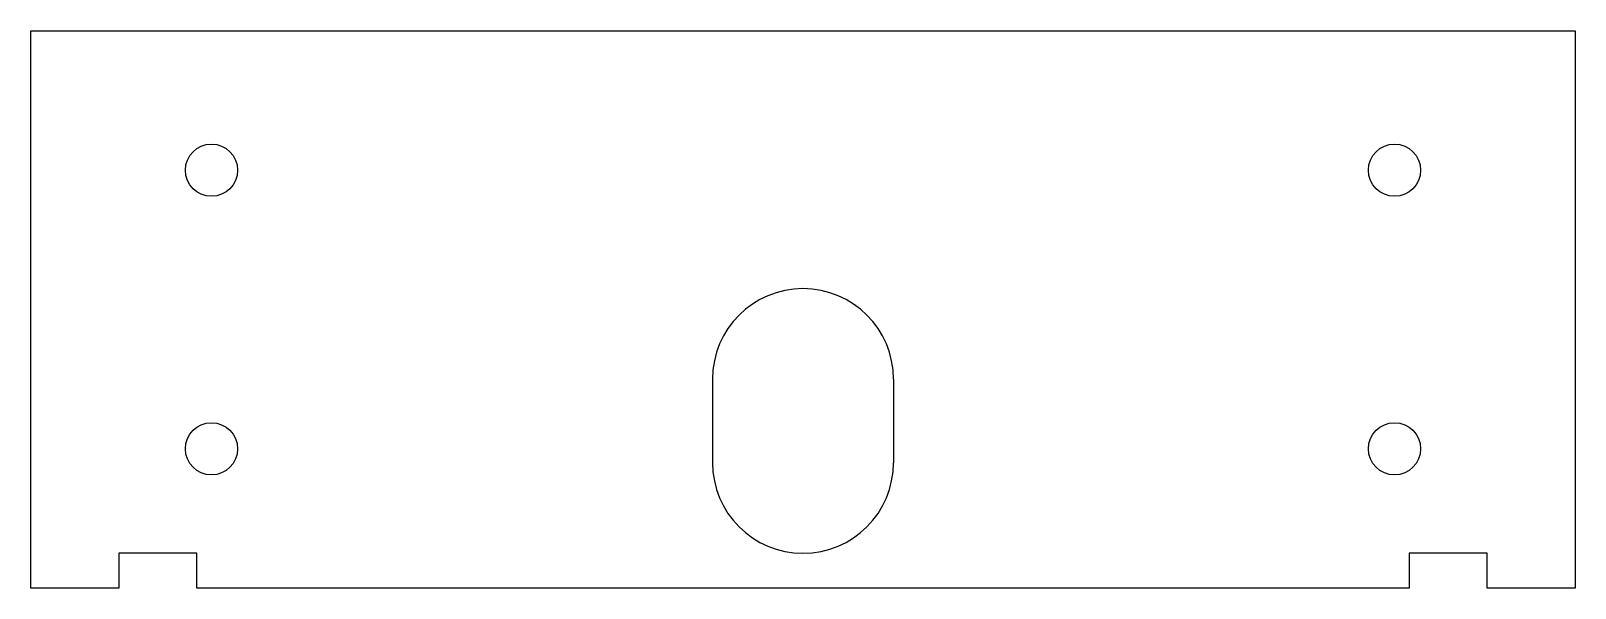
# Model space of a CAD drawing. Header units: inches. Extents: x 0 to 22.2, y 0 to 8.
import ezdxf

# ---------------------------------------------------------------- set-up
doc = ezdxf.new("R2010")
doc.units = ezdxf.units.IN
doc.header["$MEASUREMENT"] = 0
doc.layers.add('CUT', color=7, linetype='Continuous')

msp = doc.modelspace()

# ---------------------------------------------------------------- linework, layer by layer
at = {"layer": 'CUT'}
for p, q in [((0, 0), (0, 8)), ((0, 8), (22.1903, 8)), ((22.1903, 8), (22.1903, 0)), ((9.79515, 3), (9.79515, 1.8)), ((12.39515, 3), (12.39515, 1.8)), ((2.38697, 0.5), (1.26197, 0.5)), ((1.26197, 0.5), (1.26197, 0)), ((2.38697, 0), (2.38697, 0.5)), ((20.92833, 0.5), (19.80333, 0.5)), ((19.80333, 0.5), (19.80333, 0)), ((20.92833, 0), (20.92833, 0.5)), ((1.26197, 0), (0, 0)), ((19.80333, 0), (2.38697, 0)), ((22.1903, 0), (20.92833, 0))]:
    msp.add_line(p, q, dxfattribs=at)
for centre in [(2.59515, 6), (19.59515, 6), (2.59515, 2), (19.59515, 2)]:
    msp.add_circle(centre, 0.375, dxfattribs=at)
for centre, start, end in [((11.09515, 3), 360, 540), ((11.09515, 1.8), 180, 360)]:
    msp.add_arc(centre, 1.3, start, end, dxfattribs=at)

doc.saveas('drawing.dxf')
